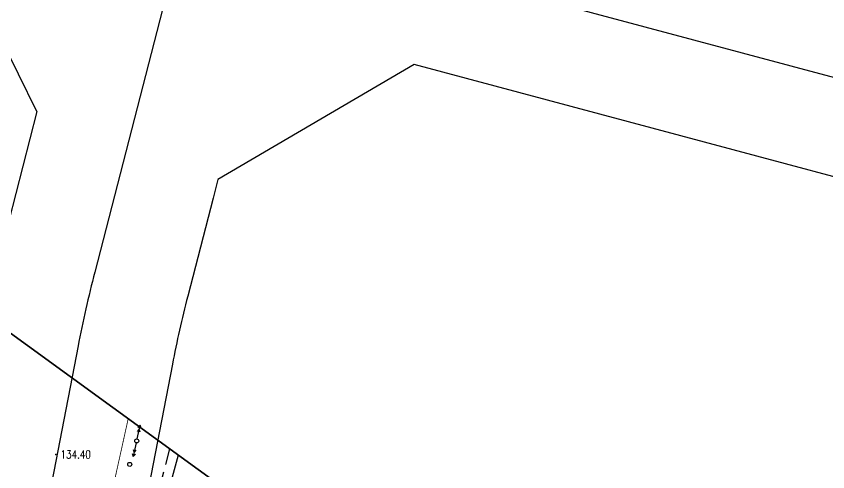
# Model space of a CAD drawing. Extents: x 529262 to 576451, y 2694391 to 2717535.
# Drawn here: x 566516.4 to 566617.8, y 2711326.1 to 2711383 of the extents above; entities that cross this region are included whole.
import ezdxf
from ezdxf.enums import TextEntityAlignment as Align
from ezdxf.xclip import XClip

# ---------------------------------------------------------------- set-up
doc = ezdxf.new("R2010")
doc.units = 0
doc.header["$XCLIPFRAME"] = 0
doc.linetypes.add('ACAD_ISO12W100', pattern=[22, 12, -3, 0.5, -3, 0.5, -3])
doc.linetypes.add('X5', pattern=[3, 2, -1])
for name, color, linetype in [('DLSS', 4, 'Continuous'), ('GCD', 8, 'Continuous'), ('GXYZ', 8, 'Continuous'), ('JMD', 8, 'Continuous'), ('PP-COM', 7, 'Continuous'), ('RD-中线', 40, 'Continuous'), ('RD-红线', 7, 'Continuous'), ('ZBTZ', 8, 'Continuous')]:
    doc.layers.add(name, color=color, linetype=linetype)
doc.layers.add('控制界线1', color=30, linetype='ACAD_ISO12W100', lineweight=35)
doc.styles.add('HZ', font='rs.shx', dxfattribs={"width": 0.8, "bigfont": 'hztxt.shx'})

# ---------------------------------------------------------------- blocks, each defined once
blk = doc.blocks.new('A$C19FD0107')
at = {"layer": 'RD-中线', "color": 8}
blk.add_lwpolyline([(-3980.5, 16903.74, -0.006957), (-4010.63, 16904.94), (-4060.03, 16907.7, -0.051792), (-4142.03, 16920.88), (-4235.78, 16946.11), (-4243.87, 16948.29), (-4309.26, 16965.95, 0.000653), (-4329.42, 16971.37), (-4434, 16999.34, -0.035819), (-4474.57, 17013.36), (-4610.21, 17071.43, 0.000002), (-4610.21, 17071.43), (-4981.55, 17230.39)], format="xyb", dxfattribs=at)
at = {"layer": 'RD-中线', "color": 8, "linetype": 'Continuous', "flags": 128}
blk.add_lwpolyline([(-4459.75, 17007.02), (-4471.75, 16960.4, 0.015747), (-4473.84, 16951.18), (-4501.85, 16806.65)], format="xyb", dxfattribs=at)
at = {"layer": 'RD-红线', "color": 8}
for points in [[(-4478.97, 16980.48), (-4490.47, 17003.85, 0.370235)], [(-3891.82, 16875.75, -0.037854), (-3938.49, 16882.62), (-3965.71, 16888.76, 0.041534), (-3985.42, 16891.52), (-4060.7, 16895.72, -0.051792), (-4145.15, 16909.3), (-4238.9, 16934.52), (-4247, 16936.7), (-4312.39, 16954.37, 0.000653), (-4332.52, 16959.78), (-4431.84, 16986.34)], [(-4478.97, 16980.48), (-4483.37, 16963.4, 0.015725), (-4485.62, 16953.47), (-4507.81, 16838.99), (-4508.51, 16835.38)], [(-4456.37, 16972), (-4456.98, 16969.65), (-4460.14, 16957.39, 0.015772), (-4462.06, 16948.9), (-4480.87, 16851.83)]]:
    blk.add_lwpolyline(points, format="xyb", dxfattribs=at)
at = {"layer": 'RD-红线', "color": 8, "linetype": 'Continuous'}
blk.add_lwpolyline([(-4431.84, 16986.34), (-4456.37, 16972, 0.416921)], format="xyb", dxfattribs=at)
blk = doc.blocks.new('gc170')
at = {"color": 8, "linetype": 'Continuous'}
blk.add_circle((0, 0), 0.5, dxfattribs=at)
blk = doc.blocks.new('GC200')
at = {"linetype": 'Continuous', "const_width": 0.2, "flags": 128}
blk.add_lwpolyline([(-0.1, 0, 1), (0.1, 0, 1)], format="xyb", close=True, dxfattribs=at)
blk = doc.blocks.new('gc013a')
at = {"linetype": 'Continuous'}
blk.add_line((0.5, 0), (4, 0), dxfattribs=at)
at = {"linetype": 'Continuous', "flags": 128}
for points in [[(2.31, -0.4), (3, 0), (2.31, 0.4)], [(3.31, -0.4), (4, 0), (3.31, 0.4)]]:
    blk.add_lwpolyline(points, dxfattribs=at)

msp = doc.modelspace()

# ---------------------------------------------------------------- linework, layer by layer
at = {"layer": 'DLSS', "linetype": 'Continuous', "const_width": 0.1, "flags": 128}
msp.add_lwpolyline([(566530.413, 2711332.668), (566528.089, 2711322.156), (566525.516, 2711309.282), (566523.155, 2711296.883), (566520.619, 2711284.584)], dxfattribs=at)
at = {"layer": 'JMD', "linetype": 'X5', "flags": 128}
msp.add_lwpolyline([(566535.57, 2711328.922), (566534.639, 2711325.224), (566535.803, 2711324.91)], dxfattribs=at)
at = {"layer": 'JMD', "linetype": 'Continuous', "flags": 128}
msp.add_lwpolyline([(566536.676, 2711328.119), (566535.803, 2711324.91), (566544.225, 2711322.636)], dxfattribs=at)
at = {"layer": '控制界线1', "color": 252, "linetype": 'Continuous', "flags": 128}
msp.add_lwpolyline([(566606.933, 2711087.702), (566644.711, 2711153.019), (566598.698, 2711283.071), (566496.002, 2711357.662), (566390.249, 2711365.689), (566217.966, 2711433.767), (566135.414, 2711495.399), (566100.815, 2711531.11), (566057.471, 2711541.747), (566041.502, 2711497.298), (566109.581, 2711415.474), (566178.415, 2711344.369), (566249.168, 2711298.339), (566348.438, 2711264.105), (566455.277, 2711261.066), (566502.459, 2711244.312), (566526.428, 2711223.352), (566516.162, 2711173.585), (566513.881, 2711148.132)], close=True, dxfattribs=at)
msp.add_lwpolyline([(566606.933, 2711087.702), (566644.711, 2711153.019), (566598.698, 2711283.071), (566496.002, 2711357.662), (566390.249, 2711365.689), (566217.966, 2711433.767), (566135.414, 2711495.399), (566100.815, 2711531.11), (566057.471, 2711541.747), (566041.502, 2711497.298), (566109.581, 2711415.474), (566178.415, 2711344.369), (566249.168, 2711298.339), (566348.438, 2711264.105), (566455.277, 2711261.066), (566502.459, 2711244.312), (566526.428, 2711223.352), (566516.162, 2711173.585), (566513.881, 2711148.132)], close=True, dxfattribs=at)
msp.add_lwpolyline([(566606.933, 2711087.702), (566644.711, 2711153.019), (566598.698, 2711283.071), (566496.002, 2711357.662), (566390.249, 2711365.689), (566217.966, 2711433.767), (566135.414, 2711495.399), (566100.815, 2711531.11), (566057.471, 2711541.747), (566041.502, 2711497.298), (566109.581, 2711415.474), (566178.415, 2711344.369), (566249.168, 2711298.339), (566348.438, 2711264.105), (566455.277, 2711261.066), (566502.459, 2711244.312), (566526.428, 2711223.352), (566516.162, 2711173.585), (566513.881, 2711148.132)], close=True, dxfattribs=at)

# ---------------------------------------------------------------- block references
at = {"layer": 'GCD', "linetype": 'Continuous'}
ref = msp.add_blockref('GC200', (566521.37, 2711328.227, 134.4), dxfattribs=dict(at, xscale=0.5, yscale=0.5))
ref.add_attrib('height', '134.40', dxfattribs={"linetype": 'Continuous', "height": 1, "style": 'HZ', "width": 0.8}).set_placement((566521.97, 2711328.227, 134.4), align=Align.MIDDLE_LEFT)
at = {"layer": 'GXYZ', "linetype": 'Continuous'}
for xscale, yscale, zscale, rotation in [(0.4999999998314758, 0.4999999998314758, 0.4999999998314758, 77.6648748458138), (0.499999999915868, 0.499999999915868, 0.499999999915868, 257.8480104231555)]:
    msp.add_blockref('gc013a', (566531.477, 2711329.921), dxfattribs=dict(at, xscale=xscale, yscale=yscale, zscale=zscale, rotation=rotation))
at = {"layer": 'GXYZ', "linetype": 'Continuous', "xscale": 0.5, "yscale": 0.5, "zscale": 0.5}
msp.add_blockref('gc170', (566531.477, 2711329.921), dxfattribs=at)
msp.add_blockref('gc170', (566531.477, 2711329.921), dxfattribs=at)
at = {"layer": 'PP-COM'}
ref = msp.add_blockref('A$C19FD0107', (570997.993, 2694390.603), dxfattribs=at)
XClip(ref).set_block_clipping_path([(-9366.4383134884, 14428.6043910822), (-3328.4480743363, 17452.7484863754)])
at = {"layer": 'ZBTZ', "linetype": 'Continuous', "xscale": 0.4999999997883612, "yscale": 0.4999999997883612, "zscale": 0.4999999997883612, "rotation": 257.5397552754416}
msp.add_blockref('gc170', (566530.604, 2711326.985), dxfattribs=at)

doc.saveas('drawing.dxf')
